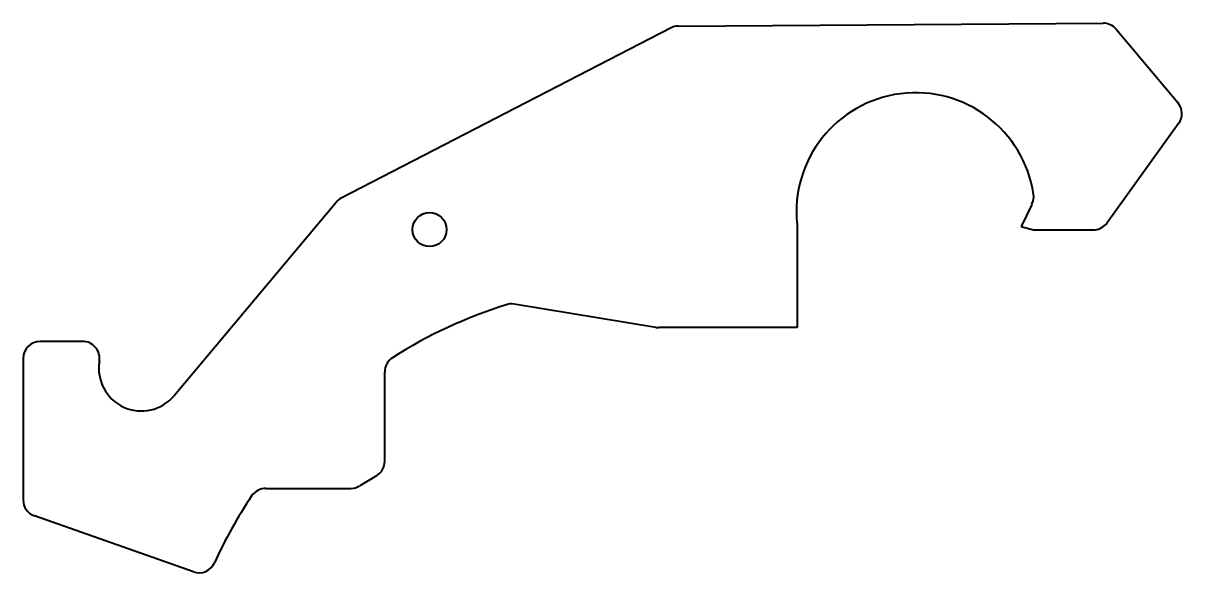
# Model space of a CAD drawing. Header units: millimetres. Extents: x -3.7 to 9.9, y -4.4 to 2.1.
import ezdxf

# ---------------------------------------------------------------- set-up
doc = ezdxf.new("R2010")
doc.units = ezdxf.units.MM
doc.layers.add('Visible', color=7, linetype='Continuous', lineweight=40)

msp = doc.modelspace()

# ---------------------------------------------------------------- linework, layer by layer
at = {"layer": 'Visible'}
for p, q in [((3.992, 2.036), (8.979, 2.071)), ((3.902, 2.014), (0.036, 0.018)), ((9.133, 1.999), (9.857, 1.139)), ((9.866, 0.893), (9.026, -0.27)), ((-0.026, -0.031), (-1.928, -2.298)), ((8.144, -0.054), (8.017, -0.312)), ((5.386, -0.289), (5.386, -1.5)), ((8.017, -0.312), (8.163, -0.353)), ((8.163, -0.353), (8.864, -0.353)), ((3.729, -1.498), (2.066, -1.225)), ((5.386, -1.5), (3.762, -1.5)), ((-3.002, -1.661), (-3.499, -1.661)), ((-3.699, -1.861), (-3.699, -3.519)), ((0.546, -3.066), (0.546, -2.021)), ((0.449, -3.237), (0.252, -3.356)), ((-0.85, -3.385), (0.148, -3.385)), ((-1.701, -4.364), (-3.565, -3.708))]:
    msp.add_line(p, q, dxfattribs=at)
msp.add_circle((1.072, -0.35), 0.2, dxfattribs=at)
for centre, radius, start, end in [((8.98, 1.871), 0.2, 40.0776, 90.394), ((3.993, 1.836), 0.2, 90.394, 117.3019), ((6.779, -0.145), 1.4, 8.5952, 185.9293), ((9.704, 1.01), 0.2, 324.1665, 40.0776), ((0.127, -0.159), 0.2, 117.3019, 140), ((7.965, 0.035), 0.2, 333.653, 8.5952), ((8.864, -0.153), 0.2, 270, 324.1665), ((2.034, -1.422), 0.2, 80.6947, 107.3751), ((3.646, -6.577), 5.601, 107.3751, 122.4845), ((3.762, -1.3), 0.2, 260.6947, 270), ((-3.499, -1.861), 0.2, 90, 180), ((-3.002, -1.861), 0.2, 350.4767, 90), ((-2.311, -1.977), 0.5, 170.4767, 320), ((0.746, -2.021), 0.2, 122.4845, 180), ((0.346, -3.066), 0.2, 301.0494, 0), ((-0.85, -3.585), 0.2, 90, 146.3575), ((0.148, -3.185), 0.2, 270, 301.0494), ((-3.499, -3.519), 0.2, 180, 250.615), ((3.646, -6.577), 5.601, 146.3575, 155.5433), ((-1.634, -4.175), 0.2, 250.615, 335.5433)]:
    msp.add_arc(centre, radius, start, end, dxfattribs=at)

doc.saveas('drawing.dxf')
